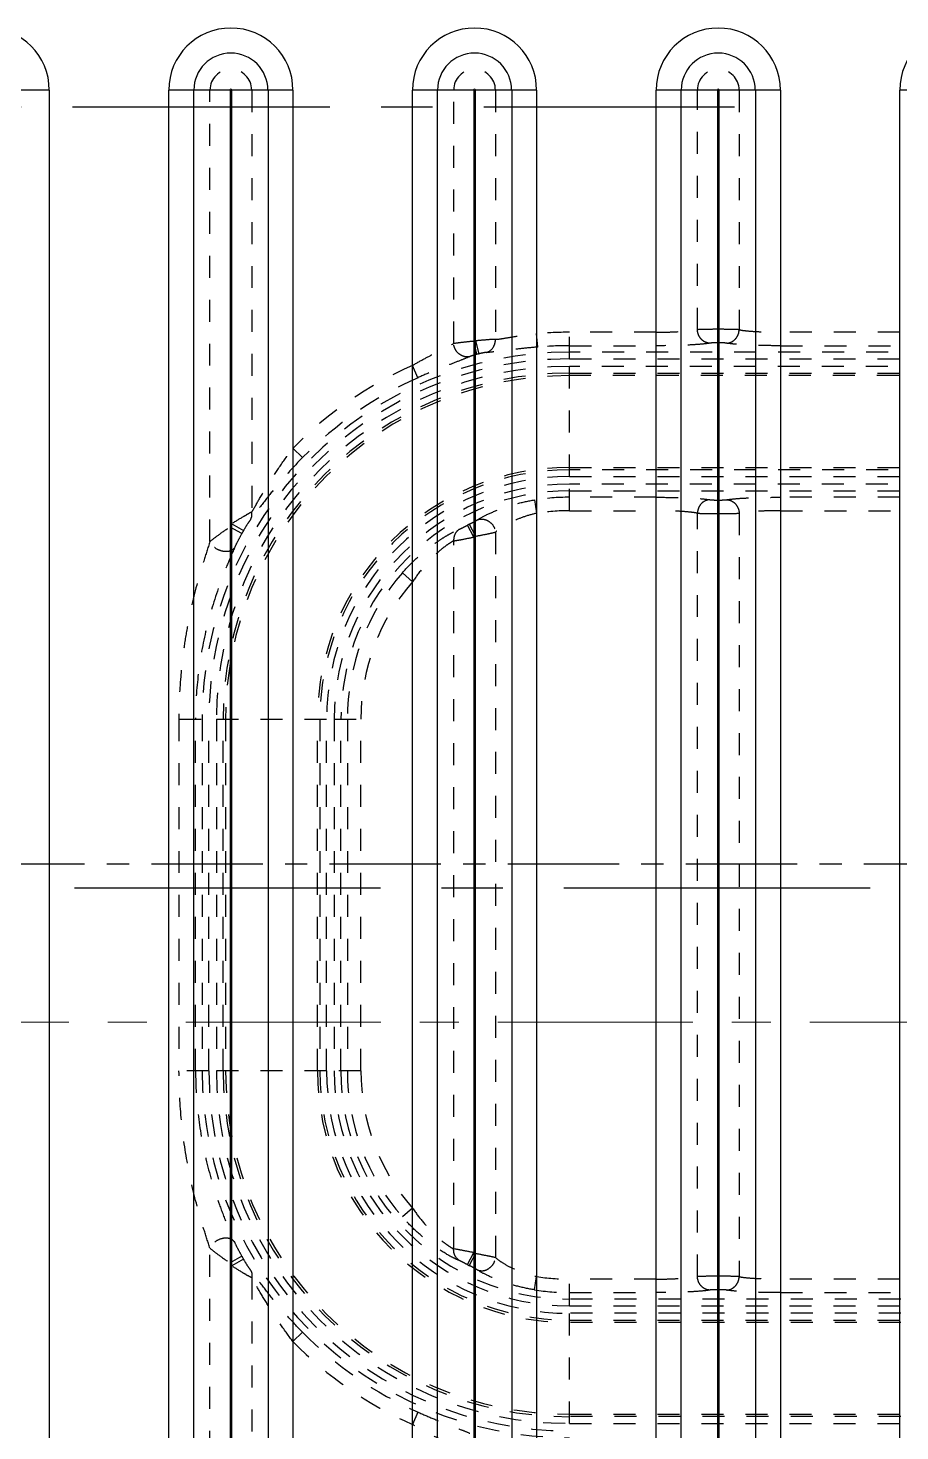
# Model space of a CAD drawing. Header units: millimetres. Extents: x 1572 to 4063, y -10865 to -3081.
# Drawn here: x 2501.2 to 2565.9, y -3748.9 to -3644.7 of the extents above; entities that cross this region are included whole.
import ezdxf

# ---------------------------------------------------------------- set-up
doc = ezdxf.new("R2010")
doc.units = ezdxf.units.MM
doc.header["$LTSCALE"] = 16.335
doc.linetypes.add('CENTER', pattern=[0.6, 0.375, -0.075, 0.075, -0.075])
doc.linetypes.add('HIDDEN', pattern=[0.2, 0.1, -0.1])
doc.layers.get('0').update_dxf_attribs({"linetype": 'CONTINUOUS'})
doc.layers.add('center', color=1, linetype='CENTER', lineweight=9)
doc.layers.add('DEFAULT_2', color=8, linetype='HIDDEN')

# ---------------------------------------------------------------- blocks, each defined once
blk = doc.blocks.new('256')
at = {"color": 7, "linetype": 'Continuous'}
for p, q in [((2712.13, -3017.07), (2712.13, -3160.78)), ((2721.01, -3160.78), (2721.01, -3017.07)), ((2722.86, -3160.78), (2722.86, -3017.07)), ((2725.55, -3017.07), (2725.55, -3160.78)), ((2725.68, -3160.78), (2725.68, -3017.07)), ((2728.37, -3017.07), (2728.37, -3160.78)), ((2730.22, -3017.07), (2730.22, -3160.78)), ((2739.1, -3160.78), (2739.1, -3017.07)), ((2740.95, -3160.78), (2740.95, -3017.07)), ((2743.64, -3017.07), (2743.64, -3160.78)), ((2743.77, -3160.78), (2743.77, -3017.07)), ((2746.46, -3017.07), (2746.46, -3160.78)), ((2748.31, -3017.07), (2748.31, -3160.78)), ((2757.19, -3160.78), (2757.19, -3017.07)), ((2759.04, -3160.78), (2759.04, -3017.07)), ((2761.73, -3017.07), (2761.73, -3160.78)), ((2761.86, -3160.78), (2761.86, -3017.07)), ((2764.55, -3017.07), (2764.55, -3160.78)), ((2766.4, -3017.07), (2766.4, -3160.78)), ((2775.28, -3160.78), (2775.28, -3017.07)), ((2707.59, -3160.78), (2712.13, -3160.78)), ((2721.01, -3160.78), (2725.55, -3160.78)), ((2725.68, -3160.78), (2730.22, -3160.78)), ((2739.1, -3160.78), (2743.64, -3160.78)), ((2743.77, -3160.78), (2748.31, -3160.78)), ((2757.19, -3160.78), (2761.73, -3160.78)), ((2761.86, -3160.78), (2766.4, -3160.78)), ((2775.28, -3160.78), (2779.82, -3160.78))]:
    blk.add_line(p, q, dxfattribs=at)
for centre, radius, start, end in [((2707.53, -3160.78), 4.61, 180, 360), ((2725.62, -3160.78), 4.61, 180, 360), ((2725.62, -3160.78), 2.75, 180.0001, 359.9999), ((2725.62, -3160.78), 0.0669, 180, 0), ((2743.71, -3160.78), 4.61, 180, 360), ((2743.71, -3160.78), 2.75, 180.0001, 359.9999), ((2743.71, -3160.78), 0.0669, 180, 0), ((2761.8, -3160.78), 4.61, 180, 360), ((2761.8, -3160.78), 2.75, 180.0001, 359.9999), ((2761.8, -3160.78), 0.0669, 180, 0), ((2779.89, -3160.78), 4.61, 180, 360)]:
    blk.add_arc(centre, radius, start, end, dxfattribs=at)
at = {"layer": 'DEFAULT_2', "color": 8, "linetype": 'HIDDEN'}
for p, q in [((2760.25, -3072.55), (2760.25, -3017.07)), ((2763.35, -3017.07), (2763.35, -3074.74)), ((2736.67, -3061.72), (2587.93, -3061.72)), ((2587.93, -3062.23), (2736.67, -3062.23)), ((2736.67, -3061.72), (2736.67, -3069.9)), ((2747.91, -3062.56), (2748.31, -3061.64)), ((2736.67, -3062.4), (2587.93, -3062.4)), ((2757.19, -3067.8), (2756.48, -3068.5)), ((2587.93, -3069.22), (2736.67, -3069.22)), ((2736.67, -3069.4), (2587.93, -3069.4)), ((2587.93, -3069.9), (2736.67, -3069.9)), ((2736.67, -3070.46), (2587.93, -3070.46)), ((2736.67, -3070.46), (2736.67, -3072.44)), ((2587.93, -3070.96), (2736.67, -3070.96)), ((2721.01, -3071.44), (2712.13, -3071.44)), ((2736.67, -3071.44), (2730.22, -3071.44)), ((2712.13, -3072.44), (2721.01, -3072.44)), ((2724.07, -3129.35), (2724.07, -3072.63)), ((2725.68, -3071.65), (2725.55, -3071.65)), ((2725.55, -3072.66), (2725.68, -3072.66)), ((2727.17, -3072.63), (2727.17, -3129.35)), ((2730.22, -3072.44), (2736.67, -3072.44)), ((2739.26, -3071.65), (2739.1, -3072.64)), ((2743.64, -3074.34), (2744.1, -3073.45)), ((2744.24, -3073.52), (2743.77, -3074.41)), ((2760.86, -3073.92), (2761.73, -3073.42)), ((2760.99, -3074.15), (2761.86, -3073.65)), ((2742.16, -3127.94), (2742.16, -3074.04)), ((2745.26, -3074.69), (2745.26, -3127.29)), ((2748.31, -3077.72), (2749.07, -3077.06)), ((2752.15, -3087.92), (2754.13, -3087.92)), ((2752.15, -3087.92), (2752.15, -3114.05)), ((2753.15, -3114.05), (2753.15, -3087.92)), ((2753.63, -3087.92), (2753.63, -3114.05)), ((2754.13, -3114.05), (2754.13, -3087.92)), ((2754.69, -3087.92), (2762.87, -3087.92)), ((2754.69, -3087.92), (2754.69, -3114.05)), ((2755.2, -3114.05), (2755.2, -3087.92)), ((2755.37, -3087.92), (2755.37, -3114.05)), ((2762.19, -3114.05), (2762.19, -3087.92)), ((2762.37, -3087.92), (2762.37, -3114.05)), ((2762.87, -3114.05), (2762.87, -3087.92)), ((2763.43, -3087.92), (2765.65, -3087.92)), ((2763.43, -3087.92), (2763.43, -3114.05)), ((2763.93, -3114.05), (2763.93, -3087.92)), ((2764.42, -3087.92), (2764.42, -3114.05)), ((2765.65, -3114.05), (2765.65, -3087.92)), ((2754.13, -3114.05), (2752.15, -3114.05)), ((2762.87, -3114.05), (2754.69, -3114.05)), ((2765.65, -3114.05), (2763.43, -3114.05)), ((2749.07, -3124.91), (2748.31, -3124.25)), ((2744.1, -3128.53), (2743.64, -3127.64)), ((2743.77, -3127.57), (2744.24, -3128.45)), ((2760.99, -3127.83), (2761.86, -3128.32)), ((2763.35, -3127.24), (2763.35, -3160.78)), ((2761.73, -3128.56), (2760.86, -3128.05)), ((2721.01, -3129.53), (2712.13, -3129.53)), ((2725.68, -3129.32), (2725.55, -3129.32)), ((2736.67, -3129.53), (2730.22, -3129.53)), ((2736.67, -3129.53), (2736.67, -3131.51)), ((2739.26, -3130.33), (2739.1, -3129.34)), ((2760.25, -3160.78), (2760.25, -3129.43)), ((2736.67, -3131.01), (2690.13, -3131.01)), ((2712.13, -3130.53), (2721.01, -3130.53)), ((2725.55, -3130.32), (2725.68, -3130.32)), ((2730.22, -3130.53), (2736.67, -3130.53)), ((2690.15, -3131.51), (2736.67, -3131.51)), ((2736.67, -3132.07), (2690.15, -3132.07)), ((2736.67, -3132.07), (2736.67, -3140.25)), ((2736.67, -3132.75), (2689.35, -3132.75)), ((2690.13, -3132.58), (2736.67, -3132.58)), ((2756.48, -3133.48), (2757.19, -3134.18)), ((2689.35, -3139.57), (2736.67, -3139.57)), ((2736.67, -3139.75), (2690.13, -3139.75)), ((2690.15, -3140.25), (2736.67, -3140.25)), ((2747.91, -3139.41), (2748.31, -3140.33)), ((2690.13, -3141.31), (2736.67, -3141.31)), ((2736.67, -3140.81), (2690.15, -3140.81)), ((2736.67, -3140.81), (2736.67, -3142.79)), ((2743.64, -3142.15), (2743.4, -3141.18)), ((2743.53, -3141.15), (2743.77, -3142.12)), ((2721.01, -3141.79), (2712.13, -3141.79)), ((2725.68, -3142), (2725.55, -3142)), ((2736.67, -3141.79), (2730.22, -3141.79)), ((2739.02, -3141.69), (2739.1, -3142.69)), ((2742.16, -3160.78), (2742.16, -3142.26)), ((2745.26, -3141.95), (2745.26, -3160.78)), ((2712.13, -3142.79), (2721.01, -3142.79)), ((2724.07, -3160.78), (2724.07, -3142.98)), ((2725.55, -3143.01), (2725.68, -3143.01)), ((2727.17, -3142.98), (2727.17, -3160.78)), ((2730.22, -3142.79), (2736.67, -3142.79))]:
    blk.add_line(p, q, dxfattribs=at)
at = {"layer": 'DEFAULT_2', "color": 1, "linetype": 'CENTER', "ltscale": 1.349153}
blk.add_line((2494.97, -3103.27), (2829.63, -3103.27), dxfattribs=at)
at = {"layer": 'DEFAULT_2', "color": 8, "linetype": 'HIDDEN'}
for centre, radius, start, end in [((2736.67, -3087.92), 27.26, 0, 90), ((2736.67, -3087.92), 26.76, 0, 90), ((2736.67, -3087.92), 26.2, 0, 90), ((2736.67, -3087.92), 25.7, 0, 90), ((2736.67, -3087.92), 28.74, 44.4476, 66.1077), ((2736.67, -3087.92), 25.52, 0, 90), ((2736.67, -3087.92), 27.74, 44.4476, 66.1077), ((2736.67, -3087.92), 18.7, 0, 90), ((2736.67, -3087.92), 18.52, 0, 90), ((2736.67, -3087.92), 18.02, 0, 90), ((2736.67, -3087.92), 17.46, 0, 90), ((2736.67, -3087.92), 16.96, 0, 90), ((2736.67, -3087.92), 16.48, 80.9716, 90), ((2736.67, -3087.92), 15.48, 80.9716, 90), ((2736.67, -3087.92), 16.27, 62.2778, 62.844), ((2736.67, -3087.92), 28.95, 29.5302, 30.0634), ((2736.67, -3087.92), 15.27, 62.2778, 62.844), ((2736.67, -3087.92), 27.95, 29.5302, 30.0634), ((2736.67, -3087.92), 15.48, 0, 41.2255), ((2736.67, -3087.92), 16.48, 0, 41.2255), ((2736.67, -3114.05), 27.26, 270, 0), ((2736.67, -3114.05), 26.76, 270, 360), ((2736.67, -3114.05), 26.2, 270, 360), ((2736.67, -3114.05), 25.7, 270, 0), ((2736.67, -3114.05), 25.52, 270, 0), ((2736.67, -3114.05), 18.7, 270, 0), ((2736.67, -3114.05), 18.52, 270, 0), ((2736.67, -3114.05), 18.02, 270, 0), ((2736.67, -3114.05), 17.46, 270, 360), ((2736.67, -3114.05), 16.96, 270, 0), ((2736.67, -3114.05), 15.48, 318.7745, 0), ((2736.67, -3114.05), 16.48, 318.7745, 0), ((2736.67, -3114.05), 15.27, 297.156, 297.7222), ((2736.67, -3114.05), 27.95, 329.9366, 330.4698), ((2736.67, -3114.05), 16.27, 297.156, 297.7222), ((2736.67, -3114.05), 28.95, 329.9366, 330.4698), ((2736.67, -3114.05), 15.48, 270, 279.0284), ((2736.67, -3114.05), 16.48, 270, 279.0284), ((2736.67, -3114.05), 27.74, 293.8923, 315.5524), ((2736.67, -3114.05), 28.74, 293.8923, 315.5524), ((2736.67, -3114.05), 27.95, 283.9259, 284.1991), ((2736.67, -3114.05), 27.74, 270, 274.8475), ((2736.67, -3114.05), 28.95, 283.9259, 284.1991), ((2736.67, -3114.05), 28.74, 270, 274.8475), ((2725.62, -3160.78), 1.55, 180.0014, 359.9986), ((2743.71, -3160.78), 1.55, 180.0014, 359.9986), ((2761.8, -3160.78), 1.55, 180.0014, 359.9986)]:
    blk.add_arc(centre, radius, start, end, dxfattribs=at)
for points, knots in [([(2745.26, -3060.03), (2745.43, -3060.13), (2745.85, -3060.34), (2746.56, -3060.69), (2747.41, -3061.14), (2748.01, -3061.47), (2748.31, -3061.64)], [0, 0, 0, 0, 0.170582, 0.408075, 0.692117, 1, 1, 1, 1]), ([(2747.91, -3062.56), (2747.52, -3062.39), (2746.76, -3062.06), (2745.69, -3061.64), (2744.8, -3061.29), (2744.28, -3061.09), (2744.06, -3060.99)], [0, 0, 0, 0, 0.309767, 0.595347, 0.83242, 1, 1, 1, 1]), ([(2756.48, -3068.5), (2756.87, -3068.9), (2757.62, -3069.7), (2758.66, -3070.92), (2759.43, -3071.91), (2759.97, -3072.62), (2760.21, -3072.94), (2760.33, -3073.08)], [0, 0, 0, 0, 0.281241, 0.552047, 0.800466, 0.909412, 1, 1, 1, 1]), ([(2757.19, -3067.8), (2757.5, -3068.21), (2758.1, -3069.04), (2758.92, -3070.29), (2759.63, -3071.46), (2760.05, -3072.21), (2760.25, -3072.55)], [0, 0, 0, 0, 0.275024, 0.543379, 0.794005, 1, 1, 1, 1]), ([(2721.01, -3071.44), (2721.43, -3071.44), (2722.23, -3071.45), (2723.34, -3071.48), (2724.25, -3071.54), (2724.78, -3071.59), (2724.99, -3071.63)], [0, 0, 0, 0, 0.313214, 0.599702, 0.835209, 1, 1, 1, 1]), ([(2726.24, -3071.63), (2726.46, -3071.59), (2726.99, -3071.54), (2727.9, -3071.48), (2729.01, -3071.45), (2729.81, -3071.44), (2730.22, -3071.44)], [0, 0, 0, 0, 0.164791, 0.400299, 0.686785, 1, 1, 1, 1]), ([(2724.07, -3072.63), (2723.9, -3072.59), (2723.5, -3072.54), (2722.8, -3072.49), (2721.94, -3072.45), (2721.33, -3072.44), (2721.01, -3072.44)], [0, 0, 0, 0, 0.165703, 0.400853, 0.687082, 1, 1, 1, 1]), ([(2724.99, -3071.63), (2724.88, -3071.63), (2724.64, -3071.69), (2724.33, -3071.92), (2724.12, -3072.25), (2724.07, -3072.51), (2724.07, -3072.63)], [0, 0, 0, 0, 0.230879, 0.487464, 0.751872, 1, 1, 1, 1]), ([(2724.07, -3072.63), (2724.27, -3072.64), (2724.76, -3072.65), (2725.25, -3072.66), (2725.55, -3072.66)], [0, 0, 0, 0, 0.399792, 1, 1, 1, 1]), ([(2724.99, -3071.63), (2725.07, -3071.64), (2725.25, -3071.65), (2725.44, -3071.65), (2725.55, -3071.65)], [0, 0, 0, 0, 0.403409, 1, 1, 1, 1]), ([(2725.68, -3071.65), (2725.8, -3071.65), (2725.98, -3071.65), (2726.17, -3071.64), (2726.24, -3071.63)], [0, 0, 0, 0, 0.596745, 1, 1, 1, 1]), ([(2725.68, -3072.66), (2725.98, -3072.66), (2726.48, -3072.65), (2726.97, -3072.64), (2727.17, -3072.63)], [0, 0, 0, 0, 0.600202, 1, 1, 1, 1]), ([(2726.24, -3071.63), (2726.36, -3071.63), (2726.6, -3071.69), (2726.91, -3071.92), (2727.11, -3072.25), (2727.16, -3072.51), (2727.17, -3072.63)], [0, 0, 0, 0, 0.230886, 0.487476, 0.751881, 1, 1, 1, 1]), ([(2730.22, -3072.44), (2729.9, -3072.44), (2729.29, -3072.45), (2728.44, -3072.49), (2727.74, -3072.54), (2727.33, -3072.59), (2727.17, -3072.63)], [0, 0, 0, 0, 0.312925, 0.599149, 0.834301, 1, 1, 1, 1]), ([(2742.16, -3074.04), (2742, -3073.9), (2741.61, -3073.63), (2740.91, -3073.24), (2740.06, -3072.88), (2739.43, -3072.7), (2739.1, -3072.64)], [0, 0, 0, 0, 0.184109, 0.425559, 0.703903, 1, 1, 1, 1]), ([(2739.26, -3071.65), (2739.71, -3071.72), (2740.56, -3071.9), (2741.74, -3072.27), (2742.71, -3072.68), (2743.28, -3072.98), (2743.51, -3073.13)], [0, 0, 0, 0, 0.300003, 0.579326, 0.819454, 1, 1, 1, 1]), ([(2760.33, -3073.08), (2760.3, -3073.04), (2760.23, -3072.87), (2760.22, -3072.68), (2760.25, -3072.55)], [0, 0, 0, 0, 0.25403, 1, 1, 1, 1]), ([(2760.25, -3072.55), (2760.34, -3072.59), (2760.55, -3072.7), (2761.05, -3072.99), (2761.45, -3073.24), (2761.73, -3073.42)], [0, 0, 0, 0, 0.173469, 0.415927, 1, 1, 1, 1]), ([(2743.51, -3073.13), (2743.38, -3073.08), (2743.15, -3073.04), (2742.86, -3073.11), (2742.56, -3073.27), (2742.27, -3073.58), (2742.17, -3073.89), (2742.16, -3074.04)], [0, 0, 0, 0, 0.220983, 0.349604, 0.485692, 0.759189, 1, 1, 1, 1]), ([(2743.51, -3073.13), (2743.58, -3073.18), (2743.78, -3073.28), (2743.98, -3073.39), (2744.1, -3073.45)], [0, 0, 0, 0, 0.410964, 1, 1, 1, 1]), ([(2744.24, -3073.52), (2744.36, -3073.58), (2744.55, -3073.68), (2744.75, -3073.78), (2744.83, -3073.82)], [0, 0, 0, 0, 0.596967, 1, 1, 1, 1]), ([(2760.86, -3073.92), (2760.77, -3073.75), (2760.63, -3073.52), (2760.44, -3073.24), (2760.36, -3073.13), (2760.33, -3073.08)], [0, 0, 0, 0, 0.577585, 0.823902, 1, 1, 1, 1]), ([(2763.35, -3074.74), (2763.15, -3074.57), (2762.66, -3074.19), (2762.16, -3073.85), (2761.86, -3073.65)], [0, 0, 0, 0, 0.428008, 1, 1, 1, 1]), ([(2742.16, -3074.04), (2742.36, -3074.09), (2742.85, -3074.18), (2743.34, -3074.28), (2743.64, -3074.34)], [0, 0, 0, 0, 0.402409, 1, 1, 1, 1]), ([(2743.77, -3074.41), (2744.07, -3074.47), (2744.56, -3074.56), (2745.06, -3074.66), (2745.26, -3074.69)], [0, 0, 0, 0, 0.598431, 1, 1, 1, 1]), ([(2744.83, -3073.82), (2744.98, -3073.91), (2745.21, -3074.18), (2745.27, -3074.52), (2745.26, -3074.69)], [0, 0, 0, 0, 0.503293, 1, 1, 1, 1]), ([(2744.83, -3073.82), (2744.96, -3073.87), (2745.25, -3074), (2745.92, -3074.36), (2746.86, -3074.99), (2748, -3075.93), (2748.72, -3076.67), (2749.07, -3077.06)], [0, 0, 0, 0, 0.076962, 0.177146, 0.425409, 0.707259, 1, 1, 1, 1]), ([(2748.31, -3077.72), (2748.07, -3077.36), (2747.56, -3076.68), (2746.74, -3075.79), (2746.05, -3075.2), (2745.56, -3074.86), (2745.35, -3074.73), (2745.26, -3074.69)], [0, 0, 0, 0, 0.301714, 0.586507, 0.831167, 0.92742, 1, 1, 1, 1]), ([(2761.53, -3075.19), (2761.45, -3075.02), (2761.28, -3074.67), (2761.09, -3074.33), (2760.99, -3074.15)], [0, 0, 0, 0, 0.471396, 1, 1, 1, 1]), ([(2761.53, -3075.19), (2761.57, -3075.26), (2761.68, -3075.37), (2761.91, -3075.47), (2762.19, -3075.5), (2762.58, -3075.44), (2763.03, -3075.22), (2763.29, -3074.91), (2763.35, -3074.74)], [0, 0, 0, 0, 0.100379, 0.212037, 0.337146, 0.473298, 0.752659, 1, 1, 1, 1]), ([(2763.35, -3074.74), (2763.5, -3075.2), (2763.82, -3076.17), (2764.43, -3078.23), (2765.07, -3081), (2765.54, -3084.43), (2765.65, -3086.76), (2765.65, -3087.92)], [0, 0, 0, 0, 0.107572, 0.228023, 0.481311, 0.739903, 1, 1, 1, 1]), ([(2764.42, -3087.92), (2764.42, -3086.79), (2764.28, -3084.51), (2763.67, -3081.17), (2762.87, -3078.51), (2762.11, -3076.54), (2761.71, -3075.62), (2761.53, -3075.19)], [0, 0, 0, 0, 0.259453, 0.518245, 0.772714, 0.893411, 1, 1, 1, 1]), ([(2761.53, -3126.78), (2761.72, -3126.34), (2762.12, -3125.4), (2762.88, -3123.42), (2763.69, -3120.75), (2764.28, -3117.43), (2764.42, -3115.18), (2764.42, -3114.05)], [0, 0, 0, 0, 0.109704, 0.231888, 0.486255, 0.743138, 1, 1, 1, 1]), ([(2763.35, -3127.24), (2763.51, -3126.76), (2763.83, -3125.75), (2764.46, -3123.65), (2764.96, -3121.44), (2765.32, -3119.19), (2765.51, -3117.48), (2765.63, -3115.77), (2765.66, -3114.63), (2765.65, -3114.05)], [0, 0, 0, 0, 0.113403, 0.236156, 0.489207, 0.616728, 0.744426, 0.872229, 1, 1, 1, 1]), ([(2745.26, -3127.29), (2745.35, -3127.24), (2745.56, -3127.12), (2746.05, -3126.78), (2746.74, -3126.18), (2747.56, -3125.3), (2748.07, -3124.61), (2748.31, -3124.25)], [0, 0, 0, 0, 0.072618, 0.168934, 0.413721, 0.698387, 1, 1, 1, 1]), ([(2749.07, -3124.91), (2748.72, -3125.31), (2748, -3126.05), (2747.03, -3126.85), (2746.25, -3127.39), (2745.71, -3127.72), (2745.25, -3127.97), (2744.96, -3128.11), (2744.83, -3128.16)], [0, 0, 0, 0, 0.292363, 0.574193, 0.704608, 0.822363, 0.923704, 1, 1, 1, 1]), ([(2760.99, -3127.83), (2761.09, -3127.65), (2761.28, -3127.3), (2761.45, -3126.95), (2761.53, -3126.78)], [0, 0, 0, 0, 0.528604, 1, 1, 1, 1]), ([(2761.53, -3126.78), (2761.57, -3126.72), (2761.69, -3126.6), (2761.93, -3126.5), (2762.2, -3126.48), (2762.58, -3126.54), (2763.02, -3126.75), (2763.28, -3127.06), (2763.35, -3127.24)], [0, 0, 0, 0, 0.104204, 0.221617, 0.348018, 0.473307, 0.741856, 1, 1, 1, 1]), ([(2743.64, -3127.64), (2743.34, -3127.69), (2742.85, -3127.79), (2742.36, -3127.89), (2742.16, -3127.94)], [0, 0, 0, 0, 0.597344, 1, 1, 1, 1]), ([(2745.26, -3127.29), (2745.06, -3127.32), (2744.56, -3127.41), (2744.07, -3127.51), (2743.77, -3127.57)], [0, 0, 0, 0, 0.401466, 1, 1, 1, 1]), ([(2744.83, -3128.16), (2744.97, -3128.07), (2745.2, -3127.81), (2745.27, -3127.47), (2745.26, -3127.29)], [0, 0, 0, 0, 0.473367, 1, 1, 1, 1]), ([(2763.35, -3127.24), (2763.15, -3127.41), (2762.66, -3127.78), (2762.16, -3128.13), (2761.86, -3128.32)], [0, 0, 0, 0, 0.428001, 1, 1, 1, 1]), ([(2739.1, -3129.34), (2739.43, -3129.27), (2740.06, -3129.09), (2740.91, -3128.74), (2741.61, -3128.35), (2742, -3128.07), (2742.16, -3127.94)], [0, 0, 0, 0, 0.29612, 0.574449, 0.815894, 1, 1, 1, 1]), ([(2743.51, -3128.85), (2743.28, -3128.99), (2742.71, -3129.29), (2741.74, -3129.7), (2740.56, -3130.08), (2739.71, -3130.26), (2739.26, -3130.33)], [0, 0, 0, 0, 0.180549, 0.420677, 0.699988, 1, 1, 1, 1]), ([(2743.51, -3128.85), (2743.38, -3128.9), (2743.15, -3128.93), (2742.86, -3128.86), (2742.56, -3128.71), (2742.27, -3128.4), (2742.17, -3128.08), (2742.16, -3127.94)], [0, 0, 0, 0, 0.220979, 0.349599, 0.485687, 0.759186, 1, 1, 1, 1]), ([(2744.1, -3128.53), (2743.98, -3128.59), (2743.78, -3128.69), (2743.58, -3128.8), (2743.51, -3128.85)], [0, 0, 0, 0, 0.589178, 1, 1, 1, 1]), ([(2744.83, -3128.16), (2744.75, -3128.19), (2744.55, -3128.29), (2744.36, -3128.39), (2744.24, -3128.45)], [0, 0, 0, 0, 0.403011, 1, 1, 1, 1]), ([(2756.48, -3133.48), (2756.87, -3133.08), (2757.62, -3132.27), (2758.66, -3131.06), (2759.43, -3130.07), (2759.97, -3129.36), (2760.21, -3129.04), (2760.33, -3128.9)], [0, 0, 0, 0, 0.281245, 0.552048, 0.80047, 0.909445, 1, 1, 1, 1]), ([(2760.33, -3128.9), (2760.31, -3128.93), (2760.23, -3129.1), (2760.22, -3129.29), (2760.25, -3129.43)], [0, 0, 0, 0, 0.229754, 1, 1, 1, 1]), ([(2760.25, -3129.43), (2760.34, -3129.39), (2760.55, -3129.27), (2761.05, -3128.99), (2761.45, -3128.74), (2761.73, -3128.56)], [0, 0, 0, 0, 0.17327, 0.415809, 1, 1, 1, 1]), ([(2760.33, -3128.9), (2760.36, -3128.85), (2760.44, -3128.73), (2760.63, -3128.46), (2760.77, -3128.22), (2760.86, -3128.05)], [0, 0, 0, 0, 0.17613, 0.422429, 1, 1, 1, 1]), ([(2721.01, -3129.53), (2721.33, -3129.53), (2721.94, -3129.52), (2722.8, -3129.49), (2723.5, -3129.43), (2723.9, -3129.38), (2724.07, -3129.35)], [0, 0, 0, 0, 0.312925, 0.599149, 0.834301, 1, 1, 1, 1]), ([(2725.55, -3129.32), (2725.25, -3129.32), (2724.76, -3129.32), (2724.27, -3129.33), (2724.07, -3129.35)], [0, 0, 0, 0, 0.600202, 1, 1, 1, 1]), ([(2724.99, -3130.35), (2724.88, -3130.34), (2724.64, -3130.29), (2724.33, -3130.06), (2724.12, -3129.72), (2724.07, -3129.47), (2724.07, -3129.35)], [0, 0, 0, 0, 0.230886, 0.487476, 0.751881, 1, 1, 1, 1]), ([(2727.17, -3129.35), (2726.97, -3129.33), (2726.48, -3129.32), (2725.98, -3129.32), (2725.68, -3129.32)], [0, 0, 0, 0, 0.399792, 1, 1, 1, 1]), ([(2726.24, -3130.35), (2726.36, -3130.34), (2726.6, -3130.29), (2726.91, -3130.06), (2727.11, -3129.72), (2727.16, -3129.47), (2727.17, -3129.35)], [0, 0, 0, 0, 0.230879, 0.487464, 0.751872, 1, 1, 1, 1]), ([(2727.17, -3129.35), (2727.33, -3129.38), (2727.74, -3129.43), (2728.44, -3129.49), (2729.29, -3129.52), (2729.9, -3129.53), (2730.22, -3129.53)], [0, 0, 0, 0, 0.165703, 0.400853, 0.687082, 1, 1, 1, 1]), ([(2760.25, -3129.43), (2760.05, -3129.76), (2759.63, -3130.51), (2758.92, -3131.68), (2758.1, -3132.93), (2757.5, -3133.77), (2757.19, -3134.18)], [0, 0, 0, 0, 0.206019, 0.456626, 0.724946, 1, 1, 1, 1]), ([(2724.99, -3130.35), (2724.78, -3130.38), (2724.25, -3130.44), (2723.34, -3130.49), (2722.23, -3130.52), (2721.43, -3130.53), (2721.01, -3130.53)], [0, 0, 0, 0, 0.164791, 0.400299, 0.686785, 1, 1, 1, 1]), ([(2725.55, -3130.32), (2725.44, -3130.32), (2725.25, -3130.33), (2725.07, -3130.34), (2724.99, -3130.35)], [0, 0, 0, 0, 0.596745, 1, 1, 1, 1]), ([(2726.24, -3130.35), (2726.17, -3130.34), (2725.98, -3130.33), (2725.8, -3130.32), (2725.68, -3130.32)], [0, 0, 0, 0, 0.403409, 1, 1, 1, 1]), ([(2730.22, -3130.53), (2729.81, -3130.53), (2729.01, -3130.52), (2727.9, -3130.49), (2726.99, -3130.44), (2726.46, -3130.38), (2726.24, -3130.35)], [0, 0, 0, 0, 0.313214, 0.599702, 0.835209, 1, 1, 1, 1]), ([(2744.06, -3140.98), (2744.28, -3140.89), (2744.8, -3140.68), (2745.69, -3140.34), (2746.76, -3139.91), (2747.52, -3139.59), (2747.91, -3139.41)], [0, 0, 0, 0, 0.167599, 0.40468, 0.690246, 1, 1, 1, 1]), ([(2748.31, -3140.33), (2748.01, -3140.51), (2747.41, -3140.84), (2746.56, -3141.28), (2745.85, -3141.64), (2745.43, -3141.85), (2745.26, -3141.95)], [0, 0, 0, 0, 0.307893, 0.591933, 0.829425, 1, 1, 1, 1]), ([(2739.02, -3141.69), (2739.42, -3141.66), (2740.2, -3141.58), (2741.27, -3141.46), (2742.15, -3141.35), (2742.65, -3141.29), (2742.86, -3141.28)], [0, 0, 0, 0, 0.316404, 0.603964, 0.838178, 1, 1, 1, 1]), ([(2742.86, -3141.28), (2742.66, -3141.33), (2742.38, -3141.53), (2742.19, -3141.92), (2742.16, -3142.15), (2742.16, -3142.26)], [0, 0, 0, 0, 0.477465, 0.740899, 1, 1, 1, 1]), ([(2742.86, -3141.28), (2742.94, -3141.28), (2743.12, -3141.25), (2743.29, -3141.21), (2743.4, -3141.18)], [0, 0, 0, 0, 0.400511, 1, 1, 1, 1]), ([(2743.53, -3141.15), (2743.64, -3141.12), (2743.82, -3141.07), (2744, -3141.01), (2744.06, -3140.98)], [0, 0, 0, 0, 0.592198, 1, 1, 1, 1]), ([(2744.06, -3140.98), (2744.19, -3140.95), (2744.4, -3140.95), (2744.67, -3141.05), (2744.93, -3141.21), (2745.17, -3141.51), (2745.25, -3141.81), (2745.26, -3141.95)], [0, 0, 0, 0, 0.225199, 0.352945, 0.486865, 0.756219, 1, 1, 1, 1]), ([(2721.01, -3141.79), (2721.43, -3141.79), (2722.23, -3141.8), (2723.34, -3141.83), (2724.25, -3141.89), (2724.78, -3141.94), (2724.99, -3141.98)], [0, 0, 0, 0, 0.313214, 0.599702, 0.835209, 1, 1, 1, 1]), ([(2724.99, -3141.98), (2724.88, -3141.98), (2724.64, -3142.04), (2724.33, -3142.27), (2724.12, -3142.6), (2724.07, -3142.86), (2724.07, -3142.98)], [0, 0, 0, 0, 0.230879, 0.487464, 0.751872, 1, 1, 1, 1]), ([(2724.99, -3141.98), (2725.07, -3141.99), (2725.25, -3142), (2725.44, -3142), (2725.55, -3142)], [0, 0, 0, 0, 0.403409, 1, 1, 1, 1]), ([(2725.68, -3142), (2725.8, -3142), (2725.98, -3142), (2726.17, -3141.99), (2726.24, -3141.98)], [0, 0, 0, 0, 0.596745, 1, 1, 1, 1]), ([(2726.24, -3141.98), (2726.46, -3141.94), (2726.99, -3141.89), (2727.9, -3141.83), (2729.01, -3141.8), (2729.81, -3141.79), (2730.22, -3141.79)], [0, 0, 0, 0, 0.164791, 0.400299, 0.686785, 1, 1, 1, 1]), ([(2726.24, -3141.98), (2726.36, -3141.98), (2726.6, -3142.04), (2726.91, -3142.27), (2727.11, -3142.6), (2727.16, -3142.86), (2727.17, -3142.98)], [0, 0, 0, 0, 0.230886, 0.487476, 0.751881, 1, 1, 1, 1]), ([(2742.16, -3142.26), (2741.99, -3142.27), (2741.58, -3142.33), (2740.89, -3142.45), (2740.04, -3142.58), (2739.42, -3142.66), (2739.1, -3142.69)], [0, 0, 0, 0, 0.163757, 0.399025, 0.686105, 1, 1, 1, 1]), ([(2742.16, -3142.26), (2742.36, -3142.26), (2742.85, -3142.22), (2743.34, -3142.18), (2743.64, -3142.15)], [0, 0, 0, 0, 0.399767, 1, 1, 1, 1]), ([(2743.77, -3142.12), (2744.07, -3142.09), (2744.57, -3142.04), (2745.06, -3141.98), (2745.26, -3141.95)], [0, 0, 0, 0, 0.598969, 1, 1, 1, 1]), ([(2724.07, -3142.98), (2723.9, -3142.94), (2723.5, -3142.89), (2722.8, -3142.84), (2721.94, -3142.8), (2721.33, -3142.79), (2721.01, -3142.79)], [0, 0, 0, 0, 0.165703, 0.400853, 0.687082, 1, 1, 1, 1]), ([(2724.07, -3142.98), (2724.27, -3142.99), (2724.76, -3143), (2725.25, -3143.01), (2725.55, -3143.01)], [0, 0, 0, 0, 0.399792, 1, 1, 1, 1]), ([(2725.68, -3143.01), (2725.98, -3143.01), (2726.48, -3143), (2726.97, -3142.99), (2727.17, -3142.98)], [0, 0, 0, 0, 0.600202, 1, 1, 1, 1]), ([(2730.22, -3142.79), (2729.9, -3142.79), (2729.29, -3142.8), (2728.44, -3142.84), (2727.74, -3142.89), (2727.33, -3142.94), (2727.17, -3142.98)], [0, 0, 0, 0, 0.312925, 0.599149, 0.834301, 1, 1, 1, 1])]:
    blk.add_open_spline(points, degree=3, knots=knots, dxfattribs=at)

msp = doc.modelspace()

# ---------------------------------------------------------------- linework, layer by layer
at = {"color": 1, "linetype": 'CENTER', "ltscale": 3.115363}
msp.add_line((2443.392, -3650.561), (2553.586, -3650.561), dxfattribs=at)
at = {"color": 1, "linetype": 'CENTER', "ltscale": 3.708617}
msp.add_line((2395.545, -3708.566), (2835.867, -3708.566), dxfattribs=at)
at = {"layer": 'center', "color": 1, "linetype": 'CENTER', "ltscale": 2.363514}
msp.add_line((2350.706, -3718.566), (2880.706, -3718.566), dxfattribs=at)

# ---------------------------------------------------------------- block references
at = {"rotation": 180}
msp.add_blockref('256', (5278.008, -6810.089), dxfattribs=at)

doc.saveas('drawing.dxf')
